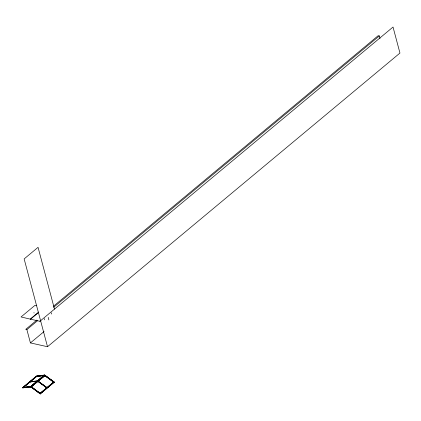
<?xml version="1.0" encoding="UTF-8"?>
<svg xmlns="http://www.w3.org/2000/svg" width="421" height="421" viewBox="0 0 421 421"><rect width="100%" height="100%" fill="white"/><g stroke="black" fill="none" stroke-linecap="round" stroke-linejoin="round"><path stroke-width="0.63" d="M22.792 387.667L30.844 386.51M40.305 393.909L30.596 386.525M54.183 382.331L44.447 375.137L36.527 376.258M36.522 376.232L36.564 376.39M37.401 380.816L29.68 381.936L37.316 381.01M44.421 375.416L54.03 382.473M30.933 386.725L30.875 386.983L44.805 375.337L53.977 382.263L54.083 382.021L44.842 375.19L31.043 386.815M31.012 386.636L30.912 386.931M31.18 386.688L44.763 375.669M31.28 386.757L44.847 375.664M37.969 381.437L46.805 387.873L38.137 381.268M44.563 375.521L44.452 375.058L30.549 386.662M44.658 375.29L44.7 375.548M44.668 375.6L44.8 375.169L30.68 386.92M40.127 393.288L53.683 382.252M40.427 393.803L40.195 393.34M40.179 393.819L40.279 393.593M44.805 386.725L45.031 386.362L44.926 386.62M38.022 381.242L46.989 387.567M40.163 393.346L53.667 382.005M54.088 382.321L53.83 382.126L40.137 393.535M38.053 381.321L46.931 387.736L38.127 381.205M38.643 312.077L30.196 319.118L21.05 316.95L34.964 305.357L36.79 305.793M30.423 319.297L38.49 312.566M36.848 320.092L25.739 329.348L26.881 329.601L37.485 320.765M53.514 306.209L378.184 35.685L379.321 35.938L379.995 38.474M53.641 307.304L379.321 35.938M40.642 320.392L39.653 321.218L30.538 319.192M40.584 320.707L393.03 27.044L399.95 53.057L47.51 346.72L30.423 342.92L26.881 329.601M39.874 321.397L40.869 320.57M30.423 342.92L44.058 331.564M30.865 386.72L22.613 387.667L36.527 376.074L44.594 375.053M22.655 387.757L36.569 376.163M30.833 386.883L22.723 387.852L36.622 376.269M36.611 376.337L22.881 387.83L22.75 387.573M36.638 376.427L23.076 387.767L23.002 387.499M34.669 381.568L34.843 381.852M34.711 381.594L35.122 381.589M30.586 386.736L44.5 375.148M30.644 386.846L44.742 375.2M44.889 375.521L31.222 386.878M40.158 393.672L54.125 382.052M40.116 393.809L54.046 382.157L44.71 375.306L36.385 376.316M40.274 393.924L54.214 382.231M36.395 376.248L44.568 375.322M44.563 375.448L36.438 376.427L44.537 375.464M30.865 386.489L22.802 387.525L22.992 387.778M22.613 387.667L30.759 386.594M22.713 387.862L30.996 386.746L40.3 393.63M29.891 381.994L37.474 381.116M30.759 386.72L40.442 393.793M30.644 386.615L44.216 375.232L44.405 375.485M44.647 375.122L54.241 382.136M31.033 386.61L40.563 393.688M30.912 386.846L40.174 393.751M30.959 386.52L40.553 393.667M44.331 375.179L44.463 375.458M36.527 376.074L36.674 376.474M35.054 381.452L35.164 381.726M30.675 386.515L30.875 386.778M30.538 386.531L30.738 386.894M54.498 309.119L38.058 247.327L24.144 258.915L47.51 346.72M51.225 312.777L51.562 314.045M48.199 317.381L48.873 319.918M44.268 318.571L44.605 319.839M33.954 312.561L34.069 312.998"/></g></svg>
